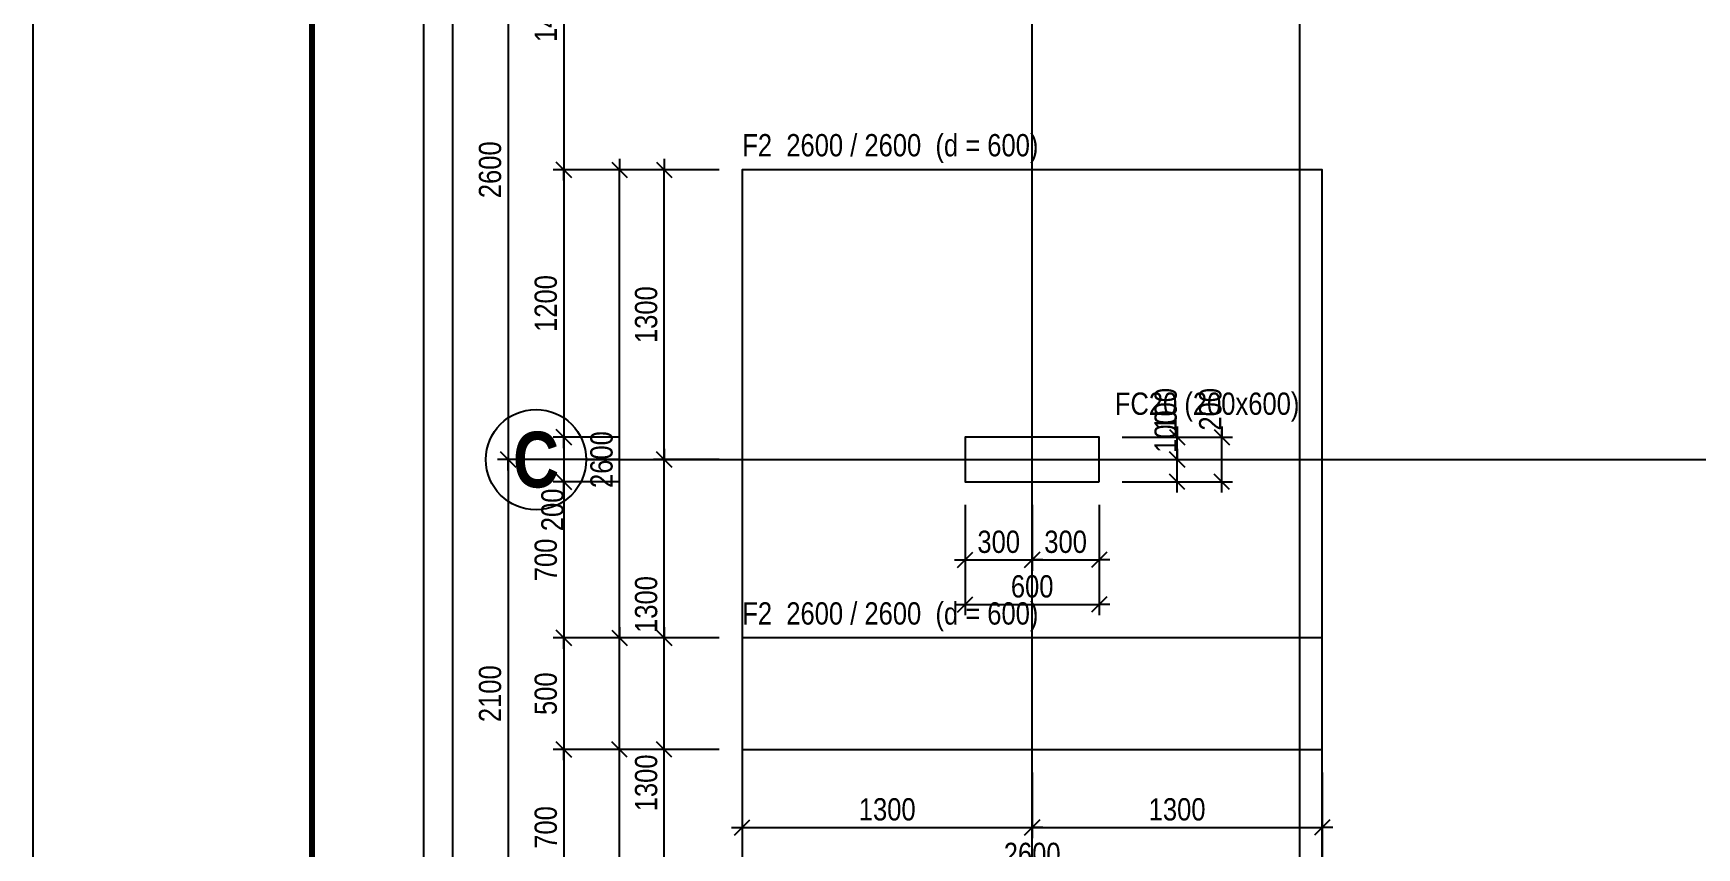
# Model space of a CAD drawing. Extents: x 0 to 206258, y -403073 to 0.
# Drawn here: x 12605 to 20065, y -34633 to -30980 of the extents above; entities that cross this region are included whole.
import ezdxf
from ezdxf.enums import TextEntityAlignment as Align
from ezdxf.lldxf.tags import DXFTag

# ---------------------------------------------------------------- set-up
doc = ezdxf.new("R2010")
doc.units = 0
doc.header["$LTSCALE"] = 1000
for name, color, linetype in [('Axis Circle(Dir 1)', 150, 'Continuous'), ('Axis Label(Dir 1)', 7, 'Continuous'), ('Axis Line(Dir 1)', 8, 'CENTER2'), ('Axis Line(Dir 2)', 150, 'CENTER2'), ('Column Line', 7, 'Continuous'), ('Dimension Line', 5, 'Continuous'), ('Footing Line', 6, 'Continuous'), ('SHEETSUMMARY-50', 1, 'Continuous'), ('SheetView', 40, 'Continuous'), ('SheetViewOut', 231, 'Continuous')]:
    doc.layers.add(name, color=color, linetype=linetype)
doc.layers.add('Column Label', color=159, linetype='Continuous', true_color=0x35424f)
doc.layers.add('Footing Label', color=94, linetype='Continuous', true_color=0x008100)
doc.styles.add('Axis Label(Dir 1)', font='ARIALNB.TTF', dxfattribs={"height": 250})
doc.styles.add('Column Label', font='ARIALN.TTF', dxfattribs={"height": 100})
doc.styles.add('Dimension Text', font='ARIALN.TTF', dxfattribs={"height": 100})
doc.styles.add('Footing Label', font='ARIALN.TTF', dxfattribs={"height": 100})
tags = doc.linetypes.add('CENTER2', pattern=[1.125, 0.75, -0.125, 0.125, -0.125]).pattern_tags.tags
tags[10:11] = [DXFTag(74, 4), DXFTag(75, 0), DXFTag(340, '0'), DXFTag(46, 0.0), DXFTag(50, 0.0), DXFTag(44, 0.0), DXFTag(45, 0.0)]
tags[8:9] = [DXFTag(74, 4), DXFTag(75, 0), DXFTag(340, '0'), DXFTag(46, 0.0), DXFTag(50, 0.0), DXFTag(44, 0.0), DXFTag(45, 0.0)]
tags[6:7] = [DXFTag(74, 4), DXFTag(75, 0), DXFTag(340, '0'), DXFTag(46, 0.0), DXFTag(50, 0.0), DXFTag(44, 0.0), DXFTag(45, 0.0)]
tags[4:5] = [DXFTag(74, 4), DXFTag(75, 0), DXFTag(340, '0'), DXFTag(46, 0.0), DXFTag(50, 0.0), DXFTag(44, 0.0), DXFTag(45, 0.0)]
doc.dimstyles.get("Standard").update_dxf_attribs({"dimtxt": 100, "dimasz": 30, "dimexe": 48.3, "dimexo": 103.5, "dimgap": 30, "dimtad": 1, "dimtoh": 1, "dimdec": 1, "dimdsep": 46, "dimtxsty": 'Dimension Text', "dimblk": 'PCDIM_TICK', "dimcen": 0.09, "dimclrd": 5, "dimclre": 5, "dimclrt": 5, "dimadec": 1, "dimazin": 0, "dimtp": 1, "dimtm": 1, "dimtfac": 1, "dimtdec": 4, "dimtofl": 0, "dimtmove": 0, "dimatfit": 3, "dimfxl": 1, "dimtolj": 1, "dimtzin": 0, "dimarcsym": 0})

# ---------------------------------------------------------------- blocks, each defined once
blk = doc.blocks.new('PCDIM_TICK')
at = {"layer": 'Dimension Line', "color": 0, "transparency": 33554687}
for p, q in [((1.15, 1.15), (-1.15, -1.15)), ((1.61, 0), (0, 0))]:
    blk.add_line(p, q, dxfattribs=at)
blk = doc.blocks.new('*U98')
at = {"layer": 'Dimension Line', "color": 5, "true_color": 0x0000ff, "transparency": 16777216}
for p, q in [((16784.3, -33095.7), (16784.3, -33390.5)), ((17084.3, -33095.7), (17084.3, -33390.5)), ((16784.3, -33342.2), (17084.3, -33342.2))]:
    blk.add_line(p, q, dxfattribs=at)
at = {"layer": 'Dimension Line', "color": 5, "true_color": 0x0000ff, "transparency": 16777216, "xscale": 30, "yscale": 30, "rotation": 180.0000000000004}
blk.add_blockref('PCDIM_TICK', (16784.3, -33342.2), dxfattribs=at)
at = {"layer": 'Dimension Line', "color": 5, "true_color": 0x0000ff, "transparency": 16777216, "xscale": 30, "yscale": 30}
blk.add_blockref('PCDIM_TICK', (17084.3, -33342.2), dxfattribs=at)
at = {"layer": 'Dimension Line', "color": 5, "true_color": 0x0000ff, "transparency": 16777216, "insert": (16934.3, -33312.2), "char_height": 100, "width": 181.501, "attachment_point": 8, "style": 'Dimension Text'}
blk.add_mtext('300', dxfattribs=at)
blk = doc.blocks.new('*U99')
at = {"layer": 'Dimension Line', "color": 5, "true_color": 0x0000ff, "transparency": 16777216}
for p, q in [((17084.3, -33095.7), (17084.3, -33390.5)), ((17384.3, -33095.7), (17384.3, -33390.5)), ((17084.3, -33342.2), (17384.3, -33342.2))]:
    blk.add_line(p, q, dxfattribs=at)
at = {"layer": 'Dimension Line', "color": 5, "true_color": 0x0000ff, "transparency": 16777216, "xscale": 30, "yscale": 30, "rotation": 180.0000000000004}
blk.add_blockref('PCDIM_TICK', (17084.3, -33342.2), dxfattribs=at)
at = {"layer": 'Dimension Line', "color": 5, "true_color": 0x0000ff, "transparency": 16777216, "xscale": 30, "yscale": 30}
blk.add_blockref('PCDIM_TICK', (17384.3, -33342.2), dxfattribs=at)
at = {"layer": 'Dimension Line', "color": 5, "true_color": 0x0000ff, "transparency": 16777216, "insert": (17234.3, -33312.2), "char_height": 100, "width": 181.501, "attachment_point": 8, "style": 'Dimension Text'}
blk.add_mtext('300', dxfattribs=at)
blk = doc.blocks.new('*U100')
at = {"layer": 'Dimension Line', "color": 5, "true_color": 0x0000ff, "transparency": 16777216}
for p, q in [((16784.3, -33095.7), (16784.3, -33590.5)), ((17384.3, -33095.7), (17384.3, -33590.5)), ((16784.3, -33542.2), (17384.3, -33542.2))]:
    blk.add_line(p, q, dxfattribs=at)
at = {"layer": 'Dimension Line', "color": 5, "true_color": 0x0000ff, "transparency": 16777216, "xscale": 30, "yscale": 30, "rotation": 180.0000000000004}
blk.add_blockref('PCDIM_TICK', (16784.3, -33542.2), dxfattribs=at)
at = {"layer": 'Dimension Line', "color": 5, "true_color": 0x0000ff, "transparency": 16777216, "xscale": 30, "yscale": 30}
blk.add_blockref('PCDIM_TICK', (17384.3, -33542.2), dxfattribs=at)
at = {"layer": 'Dimension Line', "color": 5, "true_color": 0x0000ff, "transparency": 16777216, "insert": (17084.3, -33512.2), "char_height": 100, "width": 181.97, "attachment_point": 8, "style": 'Dimension Text'}
blk.add_mtext('600', dxfattribs=at)
blk = doc.blocks.new('*U101')
at = {"layer": 'Dimension Line', "color": 5, "true_color": 0x0000ff, "transparency": 16777216}
for p, q in [((17487.8, -32892.2), (17782.6, -32892.2)), ((17734.3, -32892.2), (17734.3, -32862.2)), ((17734.3, -32992.2), (17734.3, -32892.2)), ((17487.8, -32992.2), (17782.6, -32992.2))]:
    blk.add_line(p, q, dxfattribs=at)
at = {"layer": 'Dimension Line', "color": 5, "true_color": 0x0000ff, "transparency": 16777216, "xscale": 30, "yscale": 30}
for p, rotation in [((17734.3, -32892.2), 89.99999999999447), ((17734.3, -32992.2), 269.9999999999834)]:
    blk.add_blockref('PCDIM_TICK', p, dxfattribs=dict(at, rotation=rotation))
at = {"layer": 'Dimension Line', "color": 5, "true_color": 0x0000ff, "transparency": 16777216, "insert": (17734.3, -32862.2), "char_height": 100, "width": 173.928, "attachment_point": 7, "rotation": 90, "style": 'Dimension Text'}
blk.add_mtext('100', dxfattribs=at)
blk = doc.blocks.new('*U102')
at = {"layer": 'Dimension Line', "color": 5, "true_color": 0x0000ff, "transparency": 16777216}
for p, q in [((17487.8, -32792.2), (17782.6, -32792.2)), ((17734.3, -32792.2), (17734.3, -32762.2)), ((17734.3, -32892.2), (17734.3, -32792.2)), ((17487.8, -32892.2), (17782.6, -32892.2))]:
    blk.add_line(p, q, dxfattribs=at)
at = {"layer": 'Dimension Line', "color": 5, "true_color": 0x0000ff, "transparency": 16777216, "xscale": 30, "yscale": 30}
for p, rotation in [((17734.3, -32792.2), 89.99999999999447), ((17734.3, -32892.2), 269.9999999999834)]:
    blk.add_blockref('PCDIM_TICK', p, dxfattribs=dict(at, rotation=rotation))
at = {"layer": 'Dimension Line', "color": 5, "true_color": 0x0000ff, "transparency": 16777216, "insert": (17734.3, -32762.2), "char_height": 100, "width": 173.928, "attachment_point": 7, "rotation": 90, "style": 'Dimension Text'}
blk.add_mtext('100', dxfattribs=at)
blk = doc.blocks.new('*U103')
at = {"layer": 'Dimension Line', "color": 5, "true_color": 0x0000ff, "transparency": 16777216}
for p, q in [((17487.8, -32792.2), (17982.6, -32792.2)), ((17934.3, -32792.2), (17934.3, -32762.2)), ((17934.3, -32992.2), (17934.3, -32792.2)), ((17487.8, -32992.2), (17982.6, -32992.2))]:
    blk.add_line(p, q, dxfattribs=at)
at = {"layer": 'Dimension Line', "color": 5, "true_color": 0x0000ff, "transparency": 16777216, "xscale": 30, "yscale": 30}
for p, rotation in [((17934.3, -32792.2), 89.99999999999447), ((17934.3, -32992.2), 269.9999999999834)]:
    blk.add_blockref('PCDIM_TICK', p, dxfattribs=dict(at, rotation=rotation))
at = {"layer": 'Dimension Line', "color": 5, "true_color": 0x0000ff, "transparency": 16777216, "insert": (17934.3, -32762.2), "char_height": 100, "width": 182.775, "attachment_point": 7, "rotation": 90, "style": 'Dimension Text'}
blk.add_mtext('200', dxfattribs=at)
blk = doc.blocks.new('*U276')
at = {"layer": 'Dimension Line', "color": 5, "true_color": 0x0000ff, "transparency": 16777216}
for p, q in [((15680.8, -33692.2), (15386, -33692.2)), ((15434.3, -34992.2), (15434.3, -33692.2)), ((15680.8, -34992.2), (15386, -34992.2))]:
    blk.add_line(p, q, dxfattribs=at)
at = {"layer": 'Dimension Line', "color": 5, "true_color": 0x0000ff, "transparency": 16777216, "xscale": 30, "yscale": 30}
for p, rotation in [((15434.3, -33692.2), 89.99999999999447), ((15434.3, -34992.2), 269.9999999999834)]:
    blk.add_blockref('PCDIM_TICK', p, dxfattribs=dict(at, rotation=rotation))
at = {"layer": 'Dimension Line', "color": 5, "true_color": 0x0000ff, "transparency": 16777216, "insert": (15404.3, -34342.2), "char_height": 100, "width": 238.405, "attachment_point": 8, "rotation": 90, "style": 'Dimension Text'}
blk.add_mtext('1300', dxfattribs=at)
blk = doc.blocks.new('*U277')
at = {"layer": 'Dimension Line', "color": 5, "true_color": 0x0000ff, "transparency": 16777216}
for p, q in [((15680.8, -33692.2), (15186, -33692.2)), ((15234.3, -36292.2), (15234.3, -33692.2)), ((15680.8, -36292.2), (15186, -36292.2))]:
    blk.add_line(p, q, dxfattribs=at)
at = {"layer": 'Dimension Line', "color": 5, "true_color": 0x0000ff, "transparency": 16777216, "xscale": 30, "yscale": 30}
for p, rotation in [((15234.3, -33692.2), 89.99999999999447), ((15234.3, -36292.2), 269.9999999999834)]:
    blk.add_blockref('PCDIM_TICK', p, dxfattribs=dict(at, rotation=rotation))
at = {"layer": 'Dimension Line', "color": 5, "true_color": 0x0000ff, "transparency": 16777216, "insert": (15204.3, -34992.2), "char_height": 100, "width": 247.252, "attachment_point": 8, "rotation": 90, "style": 'Dimension Text'}
blk.add_mtext('2600', dxfattribs=at)
blk = doc.blocks.new('*U278')
at = {"layer": 'Dimension Line', "color": 5, "true_color": 0x0000ff, "transparency": 16777216}
for p, q in [((15784.3, -34295.7), (15784.3, -34590.5)), ((17084.3, -34295.7), (17084.3, -34590.5)), ((15784.3, -34542.2), (17084.3, -34542.2))]:
    blk.add_line(p, q, dxfattribs=at)
at = {"layer": 'Dimension Line', "color": 5, "true_color": 0x0000ff, "transparency": 16777216, "xscale": 30, "yscale": 30, "rotation": 180.0000000000004}
blk.add_blockref('PCDIM_TICK', (15784.3, -34542.2), dxfattribs=at)
at = {"layer": 'Dimension Line', "color": 5, "true_color": 0x0000ff, "transparency": 16777216, "xscale": 30, "yscale": 30}
blk.add_blockref('PCDIM_TICK', (17084.3, -34542.2), dxfattribs=at)
at = {"layer": 'Dimension Line', "color": 5, "true_color": 0x0000ff, "transparency": 16777216, "insert": (16434.3, -34512.2), "char_height": 100, "width": 238.405, "attachment_point": 8, "style": 'Dimension Text'}
blk.add_mtext('1300', dxfattribs=at)
blk = doc.blocks.new('*U279')
at = {"layer": 'Dimension Line', "color": 5, "true_color": 0x0000ff, "transparency": 16777216}
for p, q in [((17084.3, -34295.7), (17084.3, -34590.5)), ((18384.3, -34295.7), (18384.3, -34590.5)), ((17084.3, -34542.2), (18384.3, -34542.2))]:
    blk.add_line(p, q, dxfattribs=at)
at = {"layer": 'Dimension Line', "color": 5, "true_color": 0x0000ff, "transparency": 16777216, "xscale": 30, "yscale": 30, "rotation": 180.0000000000004}
blk.add_blockref('PCDIM_TICK', (17084.3, -34542.2), dxfattribs=at)
at = {"layer": 'Dimension Line', "color": 5, "true_color": 0x0000ff, "transparency": 16777216, "xscale": 30, "yscale": 30}
blk.add_blockref('PCDIM_TICK', (18384.3, -34542.2), dxfattribs=at)
at = {"layer": 'Dimension Line', "color": 5, "true_color": 0x0000ff, "transparency": 16777216, "insert": (17734.3, -34512.2), "char_height": 100, "width": 238.405, "attachment_point": 8, "style": 'Dimension Text'}
blk.add_mtext('1300', dxfattribs=at)
blk = doc.blocks.new('*U280')
at = {"layer": 'Dimension Line', "color": 5, "true_color": 0x0000ff, "transparency": 16777216}
for p, q in [((15784.3, -34295.7), (15784.3, -34790.5)), ((18384.3, -34295.7), (18384.3, -34790.5)), ((15784.3, -34742.2), (18384.3, -34742.2))]:
    blk.add_line(p, q, dxfattribs=at)
at = {"layer": 'Dimension Line', "color": 5, "true_color": 0x0000ff, "transparency": 16777216, "xscale": 30, "yscale": 30, "rotation": 180.0000000000004}
blk.add_blockref('PCDIM_TICK', (15784.3, -34742.2), dxfattribs=at)
at = {"layer": 'Dimension Line', "color": 5, "true_color": 0x0000ff, "transparency": 16777216, "xscale": 30, "yscale": 30}
blk.add_blockref('PCDIM_TICK', (18384.3, -34742.2), dxfattribs=at)
at = {"layer": 'Dimension Line', "color": 5, "true_color": 0x0000ff, "transparency": 16777216, "insert": (17084.3, -34712.2), "char_height": 100, "width": 247.252, "attachment_point": 8, "style": 'Dimension Text'}
blk.add_mtext('2600', dxfattribs=at)
blk = doc.blocks.new('*U281')
at = {"layer": 'Dimension Line', "color": 5, "true_color": 0x0000ff, "transparency": 16777216}
for p, q in [((15680.8, -32892.2), (15386, -32892.2)), ((15434.3, -34192.2), (15434.3, -32892.2)), ((15680.8, -34192.2), (15386, -34192.2))]:
    blk.add_line(p, q, dxfattribs=at)
at = {"layer": 'Dimension Line', "color": 5, "true_color": 0x0000ff, "transparency": 16777216, "xscale": 30, "yscale": 30}
for p, rotation in [((15434.3, -32892.2), 89.99999999999447), ((15434.3, -34192.2), 269.9999999999834)]:
    blk.add_blockref('PCDIM_TICK', p, dxfattribs=dict(at, rotation=rotation))
at = {"layer": 'Dimension Line', "color": 5, "true_color": 0x0000ff, "transparency": 16777216, "insert": (15404.3, -33542.2), "char_height": 100, "width": 238.405, "attachment_point": 8, "rotation": 90, "style": 'Dimension Text'}
blk.add_mtext('1300', dxfattribs=at)
blk = doc.blocks.new('*U282')
at = {"layer": 'Dimension Line', "color": 5, "true_color": 0x0000ff, "transparency": 16777216}
for p, q in [((15680.8, -31592.2), (15386, -31592.2)), ((15434.3, -32892.2), (15434.3, -31592.2)), ((15680.8, -32892.2), (15386, -32892.2))]:
    blk.add_line(p, q, dxfattribs=at)
at = {"layer": 'Dimension Line', "color": 5, "true_color": 0x0000ff, "transparency": 16777216, "xscale": 30, "yscale": 30}
for p, rotation in [((15434.3, -31592.2), 89.99999999999447), ((15434.3, -32892.2), 269.9999999999834)]:
    blk.add_blockref('PCDIM_TICK', p, dxfattribs=dict(at, rotation=rotation))
at = {"layer": 'Dimension Line', "color": 5, "true_color": 0x0000ff, "transparency": 16777216, "insert": (15404.3, -32242.2), "char_height": 100, "width": 238.405, "attachment_point": 8, "rotation": 90, "style": 'Dimension Text'}
blk.add_mtext('1300', dxfattribs=at)
blk = doc.blocks.new('*U283')
at = {"layer": 'Dimension Line', "color": 5, "true_color": 0x0000ff, "transparency": 16777216}
for p, q in [((15680.8, -31592.2), (15186, -31592.2)), ((15234.3, -34192.2), (15234.3, -31592.2)), ((15680.8, -34192.2), (15186, -34192.2))]:
    blk.add_line(p, q, dxfattribs=at)
at = {"layer": 'Dimension Line', "color": 5, "true_color": 0x0000ff, "transparency": 16777216, "xscale": 30, "yscale": 30}
for p, rotation in [((15234.3, -31592.2), 89.99999999999447), ((15234.3, -34192.2), 269.9999999999834)]:
    blk.add_blockref('PCDIM_TICK', p, dxfattribs=dict(at, rotation=rotation))
at = {"layer": 'Dimension Line', "color": 5, "true_color": 0x0000ff, "transparency": 16777216, "insert": (15204.3, -32892.2), "char_height": 100, "width": 247.252, "attachment_point": 8, "rotation": 90, "style": 'Dimension Text'}
blk.add_mtext('2600', dxfattribs=at)
blk = doc.blocks.new('*U375')
at = {"layer": 'Dimension Line', "color": 5, "true_color": 0x0000ff, "transparency": 16777216}
for p, q in [((15230.8, -30192.2), (14936, -30192.2)), ((14984.3, -30192.2), (14984.3, -31592.2)), ((15230.8, -31592.2), (14936, -31592.2))]:
    blk.add_line(p, q, dxfattribs=at)
at = {"layer": 'Dimension Line', "color": 5, "true_color": 0x0000ff, "transparency": 16777216, "xscale": 30, "yscale": 30}
for p, rotation in [((14984.3, -30192.2), 89.99999999999447), ((14984.3, -31592.2), 269.9999999999834)]:
    blk.add_blockref('PCDIM_TICK', p, dxfattribs=dict(at, rotation=rotation))
at = {"layer": 'Dimension Line', "color": 5, "true_color": 0x0000ff, "transparency": 16777216, "insert": (14954.3, -30892.2), "char_height": 100, "width": 238.405, "attachment_point": 8, "rotation": 90, "style": 'Dimension Text'}
blk.add_mtext('1400', dxfattribs=at)
blk = doc.blocks.new('*U376')
at = {"layer": 'Dimension Line', "color": 5, "true_color": 0x0000ff, "transparency": 16777216}
for p, q in [((15230.8, -31592.2), (14936, -31592.2)), ((14984.3, -31592.2), (14984.3, -32792.2)), ((15230.8, -32792.2), (14936, -32792.2))]:
    blk.add_line(p, q, dxfattribs=at)
at = {"layer": 'Dimension Line', "color": 5, "true_color": 0x0000ff, "transparency": 16777216, "xscale": 30, "yscale": 30}
for p, rotation in [((14984.3, -31592.2), 89.99999999999447), ((14984.3, -32792.2), 269.9999999999834)]:
    blk.add_blockref('PCDIM_TICK', p, dxfattribs=dict(at, rotation=rotation))
at = {"layer": 'Dimension Line', "color": 5, "true_color": 0x0000ff, "transparency": 16777216, "insert": (14954.3, -32192.2), "char_height": 100, "width": 238.405, "attachment_point": 8, "rotation": 90, "style": 'Dimension Text'}
blk.add_mtext('1200', dxfattribs=at)
blk = doc.blocks.new('*U377')
at = {"layer": 'Dimension Line', "color": 5, "true_color": 0x0000ff, "transparency": 16777216}
for p, q in [((15230.8, -32792.2), (14936, -32792.2)), ((14984.3, -32792.2), (14984.3, -32992.2)), ((15230.8, -32992.2), (14936, -32992.2)), ((14984.3, -32992.2), (14984.3, -33022.2))]:
    blk.add_line(p, q, dxfattribs=at)
at = {"layer": 'Dimension Line', "color": 5, "true_color": 0x0000ff, "transparency": 16777216, "xscale": 30, "yscale": 30}
for p, rotation in [((14984.3, -32792.2), 89.99999999999447), ((14984.3, -32992.2), 269.9999999999834)]:
    blk.add_blockref('PCDIM_TICK', p, dxfattribs=dict(at, rotation=rotation))
at = {"layer": 'Dimension Line', "color": 5, "true_color": 0x0000ff, "transparency": 16777216, "insert": (14984.3, -33022.2), "char_height": 100, "width": 182.775, "attachment_point": 9, "rotation": 90, "style": 'Dimension Text'}
blk.add_mtext('200', dxfattribs=at)
blk = doc.blocks.new('*U378')
at = {"layer": 'Dimension Line', "color": 5, "true_color": 0x0000ff, "transparency": 16777216}
for p, q in [((15230.8, -32992.2), (14936, -32992.2)), ((14984.3, -32992.2), (14984.3, -33692.2)), ((15230.8, -33692.2), (14936, -33692.2))]:
    blk.add_line(p, q, dxfattribs=at)
at = {"layer": 'Dimension Line', "color": 5, "true_color": 0x0000ff, "transparency": 16777216, "xscale": 30, "yscale": 30}
for p, rotation in [((14984.3, -32992.2), 89.99999999999447), ((14984.3, -33692.2), 269.9999999999834)]:
    blk.add_blockref('PCDIM_TICK', p, dxfattribs=dict(at, rotation=rotation))
at = {"layer": 'Dimension Line', "color": 5, "true_color": 0x0000ff, "transparency": 16777216, "insert": (14954.3, -33342.2), "char_height": 100, "width": 180.831, "attachment_point": 8, "rotation": 90, "style": 'Dimension Text'}
blk.add_mtext('700', dxfattribs=at)
blk = doc.blocks.new('*U379')
at = {"layer": 'Dimension Line', "color": 5, "true_color": 0x0000ff, "transparency": 16777216}
for p, q in [((15230.8, -33692.2), (14936, -33692.2)), ((14984.3, -33692.2), (14984.3, -34192.2)), ((15230.8, -34192.2), (14936, -34192.2))]:
    blk.add_line(p, q, dxfattribs=at)
at = {"layer": 'Dimension Line', "color": 5, "true_color": 0x0000ff, "transparency": 16777216, "xscale": 30, "yscale": 30}
for p, rotation in [((14984.3, -33692.2), 89.99999999999447), ((14984.3, -34192.2), 269.9999999999834)]:
    blk.add_blockref('PCDIM_TICK', p, dxfattribs=dict(at, rotation=rotation))
at = {"layer": 'Dimension Line', "color": 5, "true_color": 0x0000ff, "transparency": 16777216, "insert": (14954.3, -33942.2), "char_height": 100, "width": 181.501, "attachment_point": 8, "rotation": 90, "style": 'Dimension Text'}
blk.add_mtext('500', dxfattribs=at)
blk = doc.blocks.new('*U380')
at = {"layer": 'Dimension Line', "color": 5, "true_color": 0x0000ff, "transparency": 16777216}
for p, q in [((15230.8, -34192.2), (14936, -34192.2)), ((14984.3, -34192.2), (14984.3, -34892.2)), ((15230.8, -34892.2), (14936, -34892.2))]:
    blk.add_line(p, q, dxfattribs=at)
at = {"layer": 'Dimension Line', "color": 5, "true_color": 0x0000ff, "transparency": 16777216, "xscale": 30, "yscale": 30}
for p, rotation in [((14984.3, -34192.2), 89.99999999999447), ((14984.3, -34892.2), 269.9999999999834)]:
    blk.add_blockref('PCDIM_TICK', p, dxfattribs=dict(at, rotation=rotation))
at = {"layer": 'Dimension Line', "color": 5, "true_color": 0x0000ff, "transparency": 16777216, "insert": (14954.3, -34542.2), "char_height": 100, "width": 180.831, "attachment_point": 8, "rotation": 90, "style": 'Dimension Text'}
blk.add_mtext('700', dxfattribs=at)
blk = doc.blocks.new('*U394')
at = {"layer": 'Dimension Line', "color": 5, "true_color": 0x0000ff, "transparency": 16777216}
for p, q in [((15230.8, -30292.2), (14686, -30292.2)), ((14734.3, -30292.2), (14734.3, -32892.2)), ((15230.8, -32892.2), (14686, -32892.2))]:
    blk.add_line(p, q, dxfattribs=at)
at = {"layer": 'Dimension Line', "color": 5, "true_color": 0x0000ff, "transparency": 16777216, "xscale": 30, "yscale": 30}
for p, rotation in [((14734.3, -30292.2), 89.99999999999447), ((14734.3, -32892.2), 269.9999999999834)]:
    blk.add_blockref('PCDIM_TICK', p, dxfattribs=dict(at, rotation=rotation))
at = {"layer": 'Dimension Line', "color": 5, "true_color": 0x0000ff, "transparency": 16777216, "insert": (14704.3, -31592.2), "char_height": 100, "width": 247.252, "attachment_point": 8, "rotation": 90, "style": 'Dimension Text'}
blk.add_mtext('2600', dxfattribs=at)
blk = doc.blocks.new('*U395')
at = {"layer": 'Dimension Line', "color": 5, "true_color": 0x0000ff, "transparency": 16777216}
for p, q in [((15230.8, -32892.2), (14686, -32892.2)), ((14734.3, -32892.2), (14734.3, -34992.2)), ((15230.8, -34992.2), (14686, -34992.2))]:
    blk.add_line(p, q, dxfattribs=at)
at = {"layer": 'Dimension Line', "color": 5, "true_color": 0x0000ff, "transparency": 16777216, "xscale": 30, "yscale": 30}
for p, rotation in [((14734.3, -32892.2), 89.99999999999447), ((14734.3, -34992.2), 269.9999999999834)]:
    blk.add_blockref('PCDIM_TICK', p, dxfattribs=dict(at, rotation=rotation))
at = {"layer": 'Dimension Line', "color": 5, "true_color": 0x0000ff, "transparency": 16777216, "insert": (14704.3, -33942.2), "char_height": 100, "width": 247.252, "attachment_point": 8, "rotation": 90, "style": 'Dimension Text'}
blk.add_mtext('2100', dxfattribs=at)
blk = doc.blocks.new('*U398')
at = {"layer": 'Dimension Line', "color": 5, "true_color": 0x0000ff, "transparency": 16777216}
for p, q in [((15230.8, -14992.2), (14436, -14992.2)), ((14484.3, -14992.2), (14484.3, -36292.2)), ((15230.8, -36292.2), (14436, -36292.2))]:
    blk.add_line(p, q, dxfattribs=at)
at = {"layer": 'Dimension Line', "color": 5, "true_color": 0x0000ff, "transparency": 16777216, "xscale": 30, "yscale": 30}
for p, rotation in [((14484.3, -14992.2), 89.99999999999447), ((14484.3, -36292.2), 269.9999999999834)]:
    blk.add_blockref('PCDIM_TICK', p, dxfattribs=dict(at, rotation=rotation))
at = {"layer": 'Dimension Line', "color": 5, "true_color": 0x0000ff, "transparency": 16777216, "insert": (14454.3, -25642.2), "char_height": 100, "width": 311.729, "attachment_point": 8, "rotation": 90, "style": 'Dimension Text'}
blk.add_mtext('21300', dxfattribs=at)

msp = doc.modelspace()

# ---------------------------------------------------------------- linework, layer by layer
at = {"layer": 'Axis Circle(Dir 1)', "transparency": 33554687}
msp.add_circle((14859.29, -32892.207), 225, dxfattribs=at)
at = {"layer": 'Axis Line(Dir 1)', "transparency": 33554687}
msp.add_lwpolyline([(15084.29, -32892.207), (32884.29, -32892.207)], dxfattribs=at)
at = {"layer": 'Axis Line(Dir 2)', "transparency": 33554687}
for points in [[(17084.29, -38092.207), (17084.29, -14292.207)], [(18284.29, -38092.207), (18284.29, -14292.207)]]:
    msp.add_lwpolyline(points, dxfattribs=at)
at = {"layer": 'Column Line', "transparency": 33554687}
msp.add_lwpolyline([(17384.29, -32992.207), (17384.29, -32792.207), (16784.29, -32792.207), (16784.29, -32992.207)], close=True, dxfattribs=at)
at = {"layer": 'Footing Line', "transparency": 33554687}
for points in [[(18384.29, -34192.207), (18384.29, -31592.207), (15784.29, -31592.207), (15784.29, -34192.207), (18384.29, -34192.207)], [(18384.29, -36292.207), (18384.29, -33692.207), (15784.29, -33692.207), (15784.29, -36292.207), (18384.29, -36292.207)]]:
    msp.add_lwpolyline(points, close=True, dxfattribs=at)
at = {"layer": 'SHEETSUMMARY-50', "transparency": 33554687, "const_width": 28}
msp.add_lwpolyline([(13854.79, -12146.707), (13854.79, -53196.707), (71554.79, -53196.707), (71554.79, -12146.707), (13854.79, -12146.707), (13854.79, -12146.707)], close=True, dxfattribs=at)
at = {"layer": 'SheetView', "transparency": 33554687}
msp.add_lwpolyline([(14354.79, -12646.707), (14354.79, -52696.707), (63305.305, -52696.707), (63305.305, -12646.707)], close=True, dxfattribs=at)
at = {"layer": 'SheetViewOut', "transparency": 33554687}
msp.add_lwpolyline([(12604.79, -53696.707), (12604.79, -11646.707), (72054.79, -11646.707), (72054.79, -53696.707)], close=True, dxfattribs=at)

# ---------------------------------------------------------------- texts
at = {"layer": 'Axis Label(Dir 1)', "transparency": 33554687, "style": 'Axis Label(Dir 1)'}
msp.add_text('C', height=250, dxfattribs=at).set_placement((14859.29, -32892.207), align=Align.MIDDLE_CENTER)
at = {"layer": 'Column Label', "transparency": 33554687, "style": 'Column Label'}
msp.add_text('FC20 (200x600)', height=100, dxfattribs=at).set_placement((17455.001, -32721.496), align=Align.BOTTOM_LEFT)
at = {"layer": 'Footing Label', "transparency": 33554687, "style": 'Footing Label'}
for p in [(15784.29, -31562.207), (15784.29, -33662.207)]:
    msp.add_text('F2  2600 / 2600  (d = 600)', height=100, dxfattribs=at).set_placement(p, align=Align.BOTTOM_LEFT)

# ---------------------------------------------------------------- dimensions: what is measured, and where the dimension line sits
at = {"layer": 'Dimension Line', "transparency": 33554687}
for base, p1, p2, picture, middle in [((14484.29, -25642.207), (15334.29, -14992.207), (15334.29, -36292.207), '*U398', (14484.29, -25642.207)), ((14984.29, -30892.207), (15334.29, -30192.207), (15334.29, -31592.207), '*U375', (14984.29, -30892.207)), ((14734.29, -31592.207), (15334.29, -30292.207), (15334.29, -32892.207), '*U394', (14734.29, -31592.207)), ((14984.29, -32192.207), (15334.29, -31592.207), (15334.29, -32792.207), '*U376', (14984.29, -32192.207)), ((14984.29, -32892.207), (15334.29, -32792.207), (15334.29, -32992.207), '*U377', (14984.29, -32892.207)), ((14734.29, -33942.207), (15334.29, -32892.207), (15334.29, -34992.207), '*U395', (14734.29, -33942.207)), ((14984.29, -33342.207), (15334.29, -32992.207), (15334.29, -33692.207), '*U378', (14984.29, -33342.207)), ((14984.29, -33942.207), (15334.29, -33692.207), (15334.29, -34192.207), '*U379', (14984.29, -33942.207)), ((14984.29, -34542.207), (15334.29, -34192.207), (15334.29, -34892.207), '*U380', (14984.29, -34542.207))]:
    dim = msp.add_linear_dim(base=base, p1=p1, p2=p2, angle=270, dimstyle='Standard', override={"dimscale": 1, "dimtxt": 100, "dimasz": 30, "dimexe": 48.3, "dimexo": 103.5, "dimgap": 30, "dimtad": 1, "dimtih": 0, "dimdec": 1, "dimlfac": 1, "dimzin": 8, "dimlunit": 2, "dimpost": '', "dimtxsty": 'Dimension Text', "dimblk": 'PCDIM_TICK', "dimse1": 0, "dimse2": 0, "dimsd2": 0, "dimclrd": 5, "dimclre": 5, "dimclrt": 5, "dimaunit": 0, "dimadec": 1, "dimazin": 0, "dimtol": 0, "dimtp": 1, "dimtm": 1, "dimtmove": 0}, dxfattribs=at)
    dim.commit()
    dim.dimension.update_dxf_attribs({"geometry": picture, "text_midpoint": middle})
for p1, p2, distance, picture, middle in [((15784.29, -34192.207), (15784.29, -31592.207), 550, '*U283', (15234.29, -32892.207)), ((15784.29, -32892.207), (15784.29, -31592.207), 350, '*U282', (15434.29, -32242.207)), ((17384.29, -32892.207), (17384.29, -32792.207), -350, '*U102', (17734.29, -32842.207)), ((17384.29, -32992.207), (17384.29, -32792.207), -550, '*U103', (17934.29, -32892.207)), ((17384.29, -32992.207), (17384.29, -32892.207), -350, '*U101', (17734.29, -32942.207)), ((15784.29, -34192.207), (15784.29, -32892.207), 350, '*U281', (15434.29, -33542.207)), ((16784.29, -32992.207), (17084.29, -32992.207), -350, '*U98', (16934.29, -33342.207)), ((16784.29, -32992.207), (17384.29, -32992.207), -550, '*U100', (17084.29, -33542.207)), ((17084.29, -32992.207), (17384.29, -32992.207), -350, '*U99', (17234.29, -33342.207)), ((15784.29, -36292.207), (15784.29, -33692.207), 550, '*U277', (15234.29, -34992.207)), ((15784.29, -34992.207), (15784.29, -33692.207), 350, '*U276', (15434.29, -34342.207)), ((15784.29, -34192.207), (17084.29, -34192.207), -350, '*U278', (16434.29, -34542.207)), ((15784.29, -34192.207), (18384.29, -34192.207), -550, '*U280', (17084.29, -34742.207)), ((17084.29, -34192.207), (18384.29, -34192.207), -350, '*U279', (17734.29, -34542.207))]:
    dim = msp.add_aligned_dim(p1=p1, p2=p2, distance=distance, dimstyle='Standard', override={"dimscale": 1, "dimtxt": 100, "dimasz": 30, "dimexe": 48.3, "dimexo": 103.5, "dimgap": 30, "dimtad": 1, "dimtih": 0, "dimdec": 1, "dimlfac": 1, "dimzin": 8, "dimlunit": 2, "dimpost": '', "dimtxsty": 'Dimension Text', "dimblk": 'PCDIM_TICK', "dimse1": 0, "dimse2": 0, "dimsd2": 0, "dimclrd": 5, "dimclre": 5, "dimclrt": 5, "dimaunit": 0, "dimadec": 1, "dimazin": 0, "dimtol": 0, "dimtp": 1, "dimtm": 1, "dimtmove": 0}, dxfattribs=at)
    dim.commit()
    dim.dimension.update_dxf_attribs({"geometry": picture, "text_midpoint": middle})

doc.saveas('drawing.dxf')
